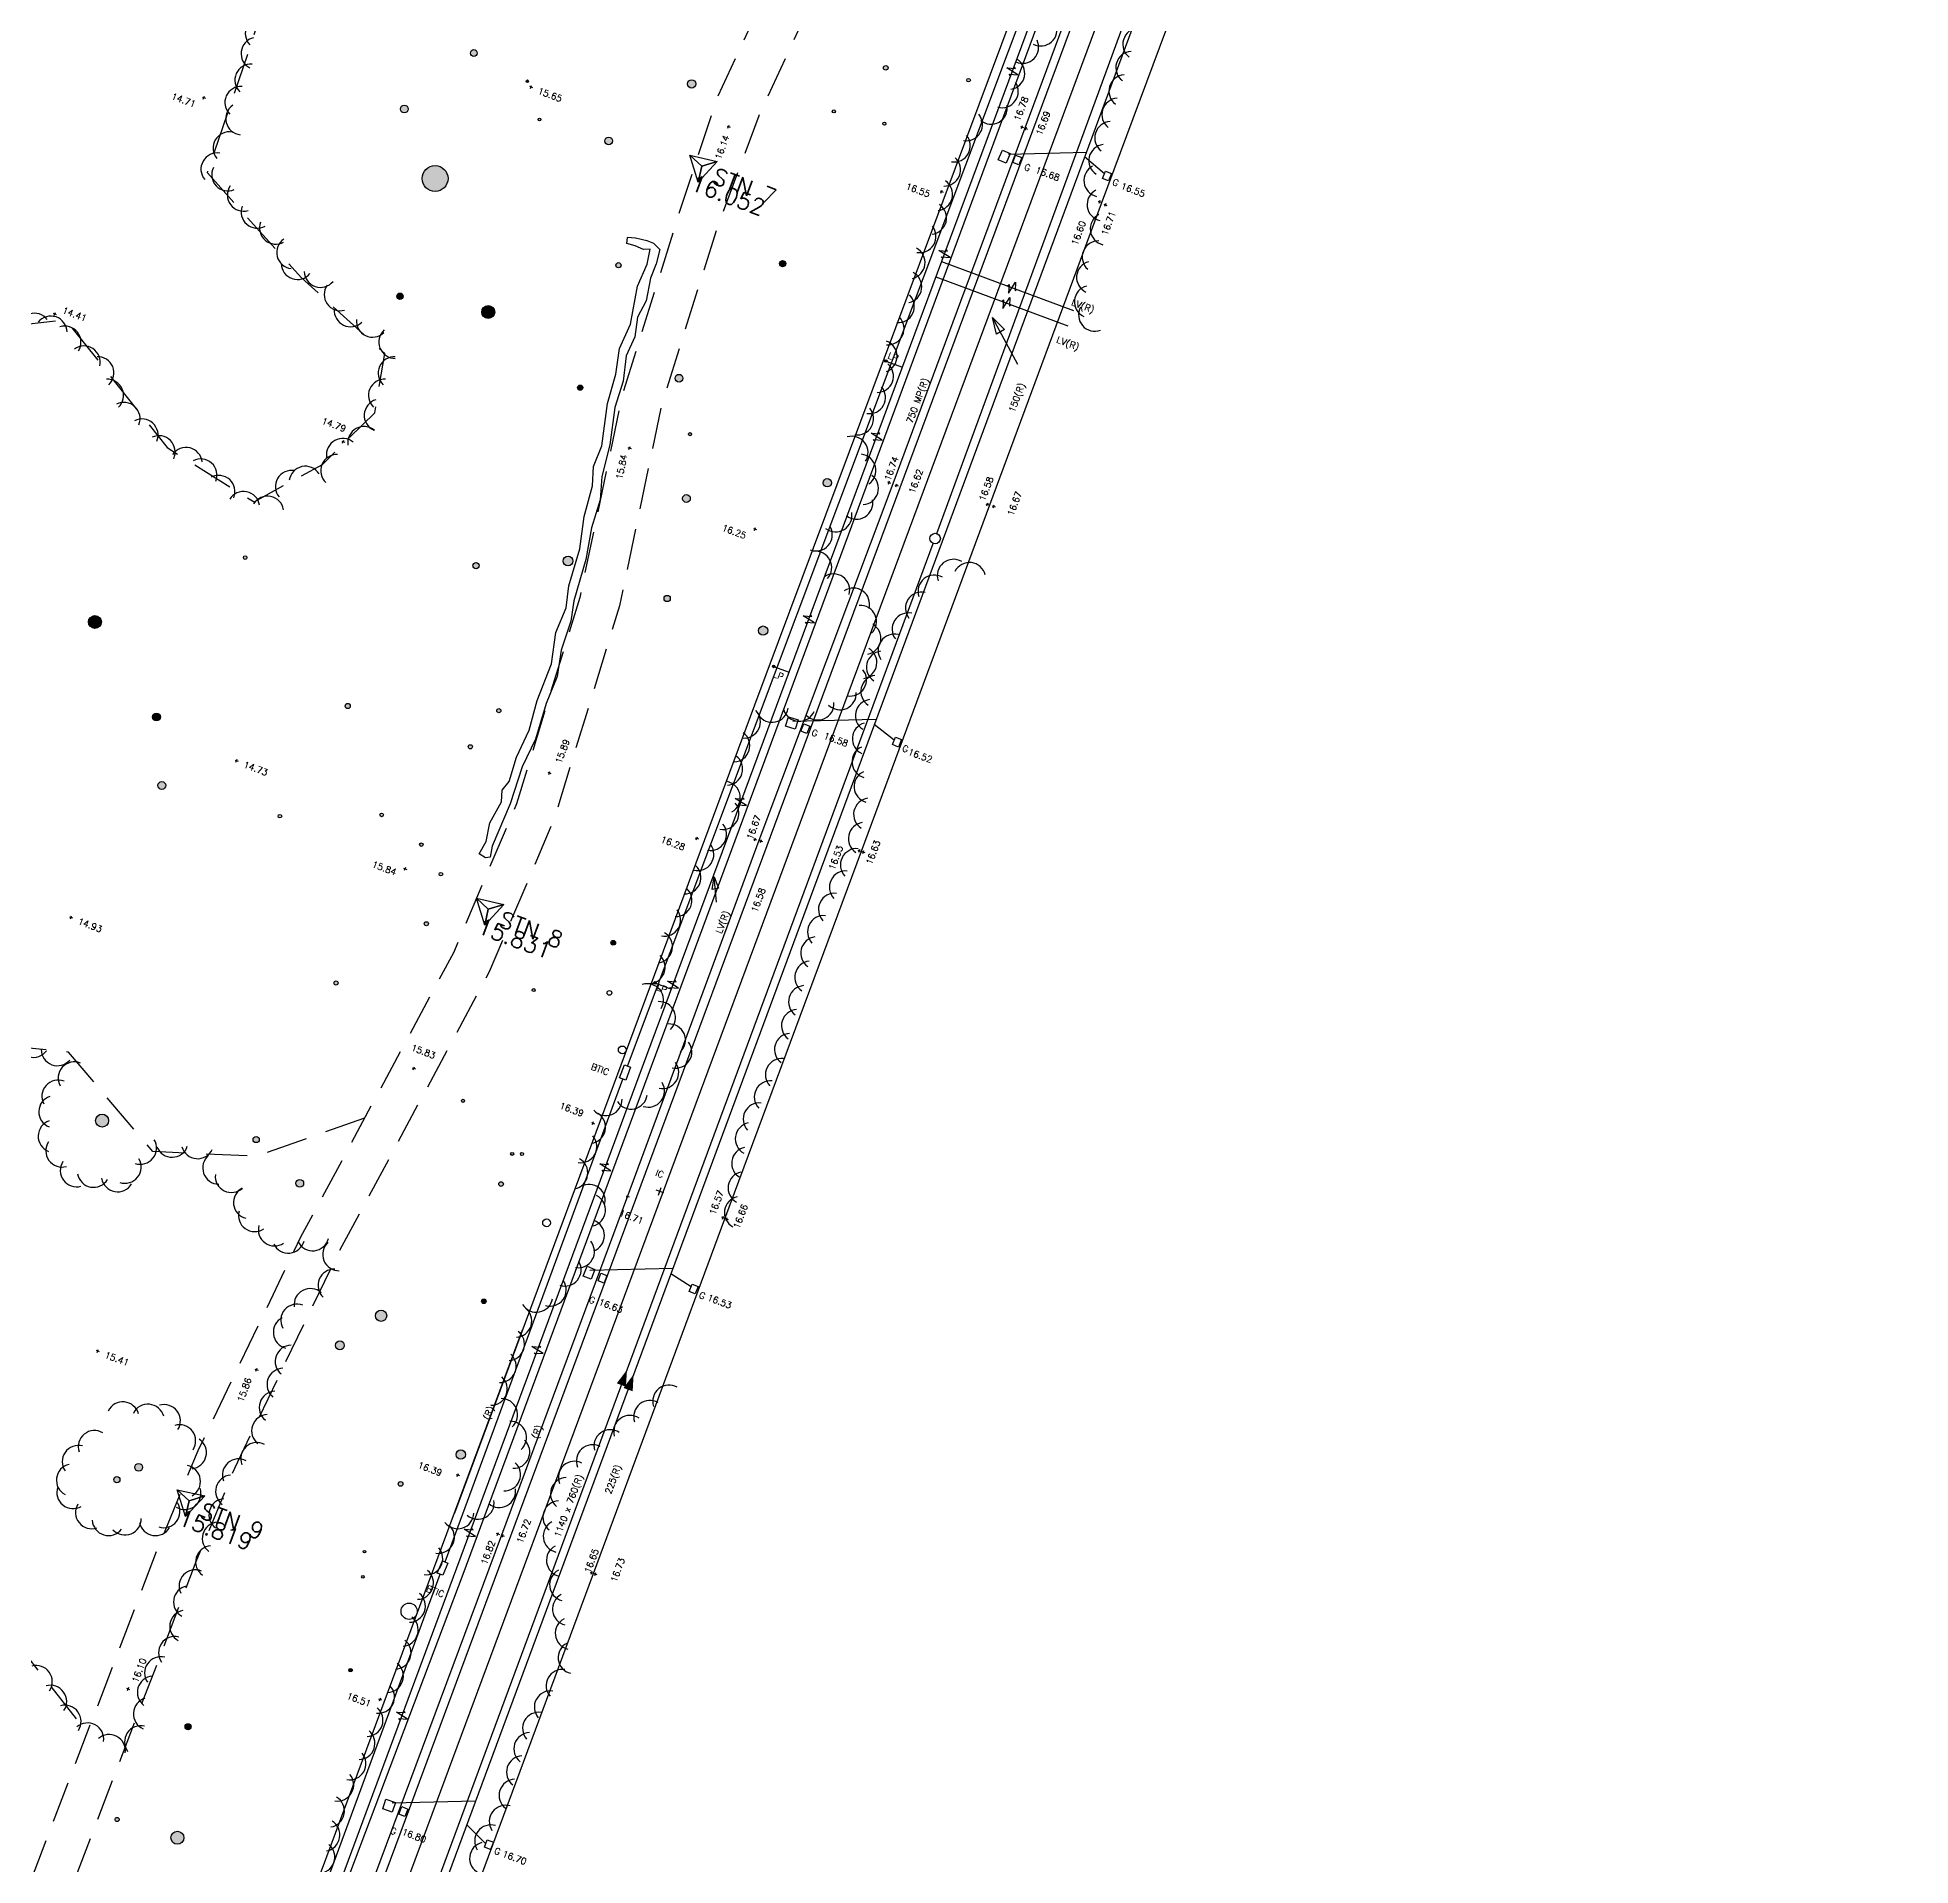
# Model space of a CAD drawing. Header units: millimetres. Extents: x 521005098 to 522149999836, y 174611071 to 175300000107.
# Drawn here: x 521492180 to 521607513, y 174782882 to 174895454 of the extents above; entities that cross this region are included whole.
import ezdxf

# ---------------------------------------------------------------- set-up
doc = ezdxf.new("R2010")
doc.units = ezdxf.units.MM
doc.header["$LTSCALE"] = 200
doc.linetypes.add('survey-A$0$DASHED', pattern=[19.05, 12.7, -6.35])
for name, color, linetype in [('0-35TEXT', 3, 'Continuous'), ('survey-A$0$BOUNDARY', 8, 'Continuous'), ('survey-A$0$BT', 8, 'Continuous'), ('survey-A$0$CATV', 8, 'Continuous'), ('survey-A$0$CONTROL', 8, 'Continuous'), ('survey-A$0$DETAIL', 8, 'Continuous'), ('survey-A$0$ELEC', 8, 'Continuous'), ('survey-A$0$FOUL', 8, 'Continuous'), ('survey-A$0$GAS', 8, 'Continuous'), ('survey-A$0$LEVEL', 8, 'Continuous'), ('survey-A$0$ROAD', 8, 'Continuous'), ('survey-A$0$SERVICE', 8, 'Continuous'), ('survey-A$0$STORM', 8, 'Continuous'), ('survey-A$0$TEXT_SERVICE', 8, 'Continuous'), ('survey-A$0$VEGETATION', 8, 'Continuous')]:
    doc.layers.add(name, color=color, linetype=linetype)
doc.styles.add('survey-A$0$ROMANS', font='Romans.shx')

# ---------------------------------------------------------------- blocks, each defined once
blk = doc.blocks.new('survey-A')
at = {"layer": 'survey-A$0$SERVICE', "linetype": 'Continuous'}
h = blk.add_hatch(color=256, dxfattribs=at)
edge = h.paths.add_edge_path()
edge.add_arc((521544419, 174875530), 80, -20.42304, 339.57696)
h = blk.add_hatch(color=256, dxfattribs=at)
edge = h.paths.add_edge_path()
edge.add_arc((521537510, 174856725), 80, -20.42304, 339.57696)
h = blk.add_hatch(color=256, dxfattribs=at)
edge = h.paths.add_edge_path()
edge.add_arc((521530202, 174837231), 80, -20.42304, 339.57696)
at = {"layer": 'survey-A$0$VEGETATION', "linetype": 'Continuous'}
h = blk.add_hatch(color=256, dxfattribs=at)
edge = h.paths.add_edge_path()
edge.add_arc((521554222, 174904336), 191, -20.42304, 339.57696)
edge = h.paths.add_edge_path()
edge.add_arc((521552309, 174898870), 191, -20.42304, 339.57696)
edge = h.paths.add_edge_path()
edge.add_arc((521549511, 174892822), 111, -20.42304, 339.57696)
edge = h.paths.add_edge_path()
edge.add_arc((521544411, 174893582), 143, -20.42304, 339.57696)
edge = h.paths.add_edge_path()
edge.add_arc((521544330, 174890143), 95.5, -20.42304, 339.57696)
edge = h.paths.add_edge_path()
edge.add_arc((521541216, 174890902), 95.5, -20.42304, 339.57696)
edge = h.paths.add_edge_path()
edge.add_arc((521543170, 174904628), 143, -20.42304, 339.57696)
h = blk.add_hatch(color=256, dxfattribs=at)
edge = h.paths.add_edge_path()
edge.add_arc((521514769, 174891048), 239, -20.42304, 339.57696)
edge = h.paths.add_edge_path()
edge.add_arc((521516663, 174886766), 796, -20.42304, 339.57696)
edge = h.paths.add_edge_path()
edge.add_arc((521519048, 174894495), 207, -20.42304, 339.57696)
edge = h.paths.add_edge_path()
edge.add_arc((521527352, 174889083), 239, -20.42304, 339.57696)
edge = h.paths.add_edge_path()
edge.add_arc((521523088, 174890405), 79.6, -20.42304, 339.57696)
edge = h.paths.add_edge_path()
edge.add_arc((521532462, 174892596), 255, -20.42304, 339.57696)
edge = h.paths.add_edge_path()
edge.add_arc((521527956, 174881429), 159, -20.42304, 339.57696)
h.paths.add_polyline_path([(521513620, 174889489), (521517993, 174887861), (521518691, 174889735), (521514318, 174891363)], flags=9)
h = blk.add_hatch(color=256, dxfattribs=at)
edge = h.paths.add_edge_path()
edge.add_arc((521522344, 174892755), 79.6, -20.42304, 339.57696)
h = blk.add_hatch(color=256, dxfattribs=at)
edge = h.paths.add_edge_path()
edge.add_arc((521538065, 174881528), 191, -20.42304, 339.57696)
h = blk.add_hatch(color=256, dxfattribs=at)
edge = h.paths.add_edge_path()
edge.add_arc((521514503, 174879516), 200, -20.42304, 339.57696)
h = blk.add_hatch(color=256, dxfattribs=at)
edge = h.paths.add_edge_path()
edge.add_arc((521519933, 174878547), 400, -20.42304, 339.57696)
h = blk.add_hatch(color=256, dxfattribs=at)
edge = h.paths.add_edge_path()
edge.add_arc((521532355, 174871027), 95.5, -20.42304, 339.57696)
edge = h.paths.add_edge_path()
edge.add_arc((521531687, 174874469), 239, -20.42304, 339.57696)
edge = h.paths.add_edge_path()
edge.add_arc((521540812, 174868031), 255, -20.42304, 339.57696)
edge = h.paths.add_edge_path()
edge.add_arc((521532140, 174867063), 239, -20.42304, 339.57696)
edge = h.paths.add_edge_path()
edge.add_arc((521536860, 174858927), 286, -20.42304, 339.57696)
edge = h.paths.add_edge_path()
edge.add_arc((521530954, 174860906), 191, -20.42304, 339.57696)
h = blk.add_hatch(color=256, dxfattribs=at)
edge = h.paths.add_edge_path()
edge.add_arc((521525599, 174873889), 159, -20.42304, 339.57696)
h = blk.add_hatch(color=256, dxfattribs=at)
edge = h.paths.add_edge_path()
edge.add_arc((521520587, 174854001), 127, -20.42304, 339.57696)
edge = h.paths.add_edge_path()
edge.add_arc((521518836, 174851774), 127, -20.42304, 339.57696)
edge = h.paths.add_edge_path()
edge.add_arc((521511284, 174854284), 159, -20.42304, 339.57696)
edge = h.paths.add_edge_path()
edge.add_arc((521504970, 174863428), 111, -20.42304, 339.57696)
h = blk.add_hatch(color=256, dxfattribs=at)
edge = h.paths.add_edge_path()
edge.add_arc((521524851, 174863212), 302, -20.42304, 339.57696)
edge = h.paths.add_edge_path()
edge.add_arc((521519189, 174862921), 191, -20.42304, 339.57696)
h = blk.add_hatch(color=256, dxfattribs=at)
edge = h.paths.add_edge_path()
edge.add_arc((521495722, 174859459), 400, -20.42304, 339.57696)
h = blk.add_hatch(color=256, dxfattribs=at)
edge = h.paths.add_edge_path()
edge.add_arc((521499508, 174853610), 239, -20.42304, 339.57696)
h = blk.add_hatch(color=256, dxfattribs=at)
edge = h.paths.add_edge_path()
edge.add_arc((521499838, 174849392), 239, -20.42304, 339.57696)
edge = h.paths.add_edge_path()
edge.add_arc((521510567, 174837232), 127, -20.42304, 339.57696)
edge = h.paths.add_edge_path()
edge.add_arc((521513373, 174847578), 111, -20.42304, 339.57696)
edge = h.paths.add_edge_path()
edge.add_arc((521507110, 174847503), 111, -20.42304, 339.57696)
h = blk.add_hatch(color=256, dxfattribs=at)
edge = h.paths.add_edge_path()
edge.add_arc((521515814, 174845750), 111, -20.42304, 339.57696)
edge = h.paths.add_edge_path()
edge.add_arc((521517024, 174843929), 111, -20.42304, 339.57696)
edge = h.paths.add_edge_path()
edge.add_arc((521516126, 174840878), 127, -20.42304, 339.57696)
h = blk.add_hatch(color=256, dxfattribs=at)
edge = h.paths.add_edge_path()
edge.add_arc((521527631, 174839706), 143, -20.42304, 339.57696)
h = blk.add_hatch(color=256, dxfattribs=at)
edge = h.paths.add_edge_path()
edge.add_arc((521522735, 174836790), 95.5, -20.42304, 339.57696)
edge = h.paths.add_edge_path()
edge.add_arc((521521408, 174826705), 95.5, -20.42304, 339.57696)
edge = h.paths.add_edge_path()
edge.add_arc((521520726, 174824850), 143, -20.42304, 339.57696)
edge = h.paths.add_edge_path()
edge.add_arc((521522013, 174826704), 95.5, -20.42304, 339.57696)
edge = h.paths.add_edge_path()
edge.add_arc((521518380, 174829971), 95.5, -20.42304, 339.57696)
h = blk.add_hatch(color=256, dxfattribs=at)
edge = h.paths.add_edge_path()
edge.add_arc((521470314, 174812833), 509, -20.42304, 339.57696)
edge = h.paths.add_edge_path()
edge.add_arc((521469167, 174830403), 525, -20.42304, 339.57696)
edge = h.paths.add_edge_path()
edge.add_arc((521488527, 174818175), 191, -20.42304, 339.57696)
edge = h.paths.add_edge_path()
edge.add_arc((521488809, 174824129), 95.5, -20.42304, 339.57696)
edge = h.paths.add_edge_path()
edge.add_arc((521496162, 174828755), 398, -20.42304, 339.57696)
edge = h.paths.add_edge_path()
edge.add_arc((521497069, 174806647), 191, -20.42304, 339.57696)
edge = h.paths.add_edge_path()
edge.add_arc((521498412, 174807406), 239, -20.42304, 339.57696)
h = blk.add_hatch(color=256, dxfattribs=at)
edge = h.paths.add_edge_path()
edge.add_arc((521508331, 174824896), 239, -20.42304, 339.57696)
edge = h.paths.add_edge_path()
edge.add_arc((521505646, 174827589), 191, -20.42304, 339.57696)
h = blk.add_hatch(color=256, dxfattribs=at)
edge = h.paths.add_edge_path()
edge.add_arc((521519664, 174817629), 143, -20.42304, 339.57696)
h = blk.add_hatch(color=256, dxfattribs=at)
edge = h.paths.add_edge_path()
edge.add_arc((521512220, 174800663), 79.6, -20.42304, 339.57696)
edge = h.paths.add_edge_path()
edge.add_arc((521512322, 174802209), 79.6, -20.42304, 339.57696)
edge = h.paths.add_edge_path()
edge.add_arc((521514536, 174806381), 143, -20.42304, 339.57696)
edge = h.paths.add_edge_path()
edge.add_arc((521518243, 174808191), 286, -20.42304, 339.57696)
edge = h.paths.add_edge_path()
edge.add_arc((521510802, 174814916), 271, -20.42304, 339.57696)
edge = h.paths.add_edge_path()
edge.add_arc((521513337, 174816737), 350, -20.42304, 339.57696)
h = blk.add_hatch(color=256, dxfattribs=at)
edge = h.paths.add_edge_path()
edge.add_arc((521511460, 174794912), 111, -20.42304, 339.57696)
h = blk.add_hatch(color=256, dxfattribs=at)
edge = h.paths.add_edge_path()
edge.add_arc((521501457, 174791427), 191, -20.42304, 339.57696)
h = blk.add_hatch(color=256, dxfattribs=at)
edge = h.paths.add_edge_path()
edge.add_arc((521497084, 174785717), 127, -20.42304, 339.57696)
edge = h.paths.add_edge_path()
edge.add_arc((521500796, 174784591), 398, -20.42304, 339.57696)
at = {"layer": 'survey-A$0$BOUNDARY', "linetype": 'Continuous'}
blk.add_line((521502524, 174763367), (521522050, 174815873), dxfattribs=at)
at = {"layer": 'survey-A$0$BOUNDARY', "linetype": 'Continuous', "flags": 128}
blk.add_lwpolyline([(521517877, 174804595), (521536349, 174854361), (521558849, 174914577), (521559431, 174917335)], dxfattribs=at)
at = {"layer": 'survey-A$0$BT', "linetype": 'Continuous', "flags": 128}
for points in [[(521528514, 174832111), (521557163, 174908467)], [(521517283, 174801581), (521528214, 174831316)], [(521504702, 174767504), (521516967, 174800825)]]:
    blk.add_lwpolyline(points, dxfattribs=at)
at = {"layer": 'survey-A$0$CATV', "linetype": 'Continuous', "flags": 128}
blk.add_lwpolyline([(521493147, 174734064), (521518385, 174800816), (521564900, 174926306), (521599833, 175020691)], dxfattribs=at)
at = {"layer": 'survey-A$0$CONTROL', "linetype": 'Continuous'}
for p, q in [((521532349, 174888208), (521533082, 174887528)), ((521532860, 174886553), (521532349, 174888208)), ((521532349, 174888208), (521534038, 174887823)), ((521533082, 174887528), (521532349, 174888208)), ((521534038, 174887823), (521532860, 174886553)), ((521533082, 174887528), (521532860, 174886553)), ((521532860, 174886553), (521533082, 174887528)), ((521534038, 174887823), (521533082, 174887528)), ((521533082, 174887528), (521534038, 174887823)), ((521519209, 174842446), (521519942, 174841766)), ((521519720, 174840791), (521519209, 174842446)), ((521519209, 174842446), (521520898, 174842062)), ((521519942, 174841766), (521519209, 174842446)), ((521520898, 174842062), (521519720, 174840791)), ((521520898, 174842062), (521519942, 174841766)), ((521519942, 174841766), (521520898, 174842062)), ((521519942, 174841766), (521519720, 174840791)), ((521519720, 174840791), (521519942, 174841766)), ((521500788, 174806027), (521501521, 174805347)), ((521501299, 174804372), (521500788, 174806027)), ((521500788, 174806027), (521502477, 174805643)), ((521501521, 174805347), (521500788, 174806027)), ((521502477, 174805643), (521501299, 174804372)), ((521501521, 174805347), (521501299, 174804372)), ((521501299, 174804372), (521501521, 174805347)), ((521502477, 174805643), (521501521, 174805347)), ((521501521, 174805347), (521502477, 174805643))]:
    blk.add_line(p, q, dxfattribs=at)
at = {"layer": 'survey-A$0$DETAIL', "linetype": 'survey-A$0$DASHED', "flags": 128}
for points in [[(521548310, 174929561), (521548093, 174924449), (521543653, 174912534), (521534048, 174891798), (521531638, 174884495), (521528218, 174873551), (521525568, 174860974), (521521672, 174848263), (521517799, 174839095), (521508384, 174821570), (521502054, 174808425), (521499602, 174802472), (521491490, 174781256), (521487079, 174774452), (521485541, 174773073), (521481786, 174770754), (521477816, 174769783), (521473658, 174771591), (521472071, 174774298), (521470015, 174781380), (521468804, 174793858), (521468169, 174803444), (521467858, 174805861), (521466484, 174814106), (521464464, 174819609), (521458998, 174827101), (521449949, 174833959), (521445941, 174843277), (521450372, 174860554)], [(521552441, 174929419), (521550688, 174924606), (521549776, 174920947), (521546277, 174911557), (521536589, 174890621), (521534024, 174883749), (521530604, 174872805), (521528014, 174860459), (521524063, 174847530), (521520001, 174837912), (521510586, 174820387), (521504307, 174807340), (521501937, 174801579), (521493825, 174780363), (521489177, 174773092), (521485076, 174769035), (521481074, 174762616)], [(521512320, 174828897), (521505623, 174826554), (521499292, 174826852), (521494098, 174832974), (521484980, 174833867), (521479428, 174833890), (521475737, 174835185), (521465992, 174831115), (521458898, 174833669), (521457048, 174833652), (521451529, 174838541), (521455659, 174843859), (521457971, 174842670), (521458116, 174844450), (521457607, 174849200), (521452446, 174849074), (521451814, 174852672), (521453128, 174856117), (521457763, 174861450), (521465705, 174867274), (521468552, 174868795), (521475694, 174870751), (521479947, 174875820), (521485500, 174877140), (521493906, 174878065), (521500167, 174870200), (521505515, 174866863), (521509722, 174869164), (521512948, 174872347), (521513566, 174875993), (521508440, 174880644), (521502645, 174887119), (521506528, 174898564), (521509117, 174899557), (521511873, 174899240), (521516402, 174900325), (521519190, 174903361), (521522920, 174910074), (521521474, 174918475)], [(521494582, 174791910), (521490946, 174796547), (521485497, 174800271), (521481299, 174804964), (521477061, 174806117), (521473859, 174804503), (521469422, 174797954), (521468683, 174795676)]]:
    blk.add_lwpolyline(points, dxfattribs=at)
at = {"layer": 'survey-A$0$DETAIL', "linetype": 'Continuous'}
blk.add_circle((521515066, 174798543), 500, dxfattribs=at)
at = {"layer": 'survey-A$0$ELEC'}
for p, q in [((521552548, 174893152), (521551860, 174893590)), ((521551860, 174893590), (521552402, 174893552)), ((521552005, 174893191), (521552548, 174893152)), ((521552096, 174893091), (521552005, 174893191)), ((521552402, 174893552), (521552312, 174893651)), ((521548371, 174881903), (521547682, 174882341)), ((521547682, 174882341), (521548225, 174882302)), ((521548225, 174882302), (521548135, 174882401)), ((521547828, 174881941), (521548371, 174881903)), ((521547918, 174881842), (521547828, 174881941)), ((521551913, 174880151), (521552012, 174880241)), ((521551973, 174879699), (521552412, 174880387)), ((521552012, 174880241), (521551973, 174879699)), ((521552412, 174880387), (521552373, 174879844)), ((521552373, 174879844), (521552472, 174879934)), ((521551563, 174879210), (521551662, 174879300)), ((521551624, 174878758), (521552062, 174879446)), ((521551662, 174879300), (521551624, 174878758)), ((521552062, 174879446), (521552023, 174878903)), ((521552023, 174878903), (521552122, 174878993)), ((521544193, 174870653), (521543505, 174871091)), ((521543505, 174871091), (521544047, 174871053)), ((521543650, 174870692), (521544193, 174870653)), ((521543741, 174870593), (521543650, 174870692)), ((521544047, 174871053), (521543957, 174871152)), ((521540016, 174859404), (521539327, 174859842)), ((521539327, 174859842), (521539870, 174859804)), ((521539473, 174859442), (521540016, 174859404)), ((521539563, 174859343), (521539473, 174859442)), ((521539870, 174859804), (521539780, 174859903)), ((521535838, 174848155), (521535150, 174848592)), ((521535150, 174848592), (521535692, 174848554)), ((521535295, 174848193), (521535838, 174848155)), ((521535386, 174848094), (521535295, 174848193)), ((521535692, 174848554), (521535602, 174848653)), ((521531660, 174836905), (521530972, 174837343)), ((521530972, 174837343), (521531515, 174837305)), ((521531515, 174837305), (521531424, 174837404)), ((521531118, 174836944), (521531660, 174836905)), ((521531208, 174836844), (521531118, 174836944)), ((521527487, 174825655), (521526798, 174826092)), ((521526798, 174826092), (521527341, 174826054)), ((521527341, 174826054), (521527251, 174826153)), ((521526944, 174825693), (521527487, 174825655)), ((521527035, 174825594), (521526944, 174825693)), ((521523316, 174814403), (521522628, 174814840)), ((521522628, 174814840), (521523170, 174814802)), ((521522774, 174814441), (521523316, 174814403)), ((521522864, 174814342), (521522774, 174814441)), ((521523170, 174814802), (521523080, 174814901)), ((521519146, 174803151), (521518457, 174803588)), ((521518457, 174803588), (521519000, 174803550)), ((521518603, 174803189), (521519146, 174803151)), ((521518693, 174803090), (521518603, 174803189)), ((521519000, 174803550), (521518910, 174803649)), ((521514975, 174791899), (521514287, 174792336)), ((521514287, 174792336), (521514829, 174792298)), ((521514829, 174792298), (521514739, 174792397)), ((521514433, 174791937), (521514975, 174791899)), ((521514523, 174791838), (521514433, 174791937))]:
    blk.add_line(p, q, dxfattribs=at)
at = {"layer": 'survey-A$0$ELEC', "linetype": 'Continuous', "flags": 128}
for points in [[(521453938, 174630117), (521462845, 174653514), (521472660, 174679604), (521492455, 174733024), (521508326, 174775119), (521529431, 174832060), (521564628, 174926839)], [(521547852, 174881663), (521555974, 174878639)], [(521547502, 174880722), (521555624, 174877698)], [(521544419, 174875530), (521545434, 174875153)], [(521537510, 174856725), (521538460, 174856372)], [(521533993, 174842210), (521533853, 174843761), (521534120, 174843075), (521533730, 174842992), (521533853, 174843761)], [(521530202, 174837231), (521531212, 174836856)]]:
    blk.add_lwpolyline(points, dxfattribs=at)
at = {"layer": 'survey-A$0$FOUL', "linetype": 'Continuous', "flags": 128}
for points in [[(521547564, 174864903), (521604277, 175019560)], [(521456001, 174619261), (521503177, 174745085), (521547339, 174864293)]]:
    blk.add_lwpolyline(points, dxfattribs=at)
at = {"layer": 'survey-A$0$FOUL', "flags": 128}
blk.add_lwpolyline([(521528482, 174813408, 0, 600, 0), (521528131, 174812472, 600, 600, 0)], format="xyseb", dxfattribs=at)
at = {"layer": 'survey-A$0$GAS', "linetype": 'Continuous', "flags": 128}
for points in [[(521452776, 174620443), (521465925, 174655615), (521487845, 174713206), (521515171, 174786610), (521539921, 174853279), (521583152, 174969608), (521602539, 175021131)], [(521454085, 174619874), (521467234, 174655046), (521489153, 174712637), (521516479, 174786041), (521541230, 174852709), (521584460, 174969039), (521603847, 175020561)], [(521552538, 174875323), (521550983, 174878201), (521551715, 174877477), (521551225, 174877179), (521550983, 174878201)]]:
    blk.add_lwpolyline(points, dxfattribs=at)
at = {"layer": 'survey-A$0$LEVEL', "flags": 128}
for points in [[(521502333, 174891781), (521502521, 174891711)], [(521502392, 174891652), (521502462, 174891840)], [(521522470, 174892446), (521522657, 174892376)], [(521522529, 174892317), (521522598, 174892505)], [(521534640, 174890000), (521534827, 174889930)], [(521534699, 174889871), (521534769, 174890059)], [(521552712, 174889971), (521552900, 174889901)], [(521552771, 174889842), (521552841, 174890030)], [(521552946, 174889884), (521553134, 174889814)], [(521553005, 174889755), (521553075, 174889942)], [(521547754, 174885999), (521547941, 174885930)], [(521547812, 174885871), (521547882, 174886058)], [(521557491, 174885373), (521557679, 174885303)], [(521557550, 174885244), (521557620, 174885431)], [(521557848, 174885186), (521558035, 174885116)], [(521557906, 174885058), (521557976, 174885245)], [(521493153, 174878466), (521493340, 174878396)], [(521493212, 174878337), (521493281, 174878525)], [(521510912, 174870595), (521511099, 174870525)], [(521510971, 174870466), (521511040, 174870654)], [(521528541, 174870203), (521528728, 174870133)], [(521528600, 174870074), (521528670, 174870262)], [(521544514, 174868085), (521544701, 174868015)], [(521544573, 174867956), (521544642, 174868144)], [(521544982, 174867911), (521545170, 174867841)], [(521545041, 174867782), (521545111, 174867969)], [(521550583, 174866736), (521550771, 174866667)], [(521550642, 174866608), (521550712, 174866795)], [(521550968, 174866613), (521551155, 174866544)], [(521551027, 174866485), (521551096, 174866672)], [(521536263, 174865226), (521536451, 174865156)], [(521536322, 174865097), (521536392, 174865285)], [(521504344, 174850956), (521504531, 174850886)], [(521504402, 174850828), (521504472, 174851015)], [(521523607, 174850204), (521523794, 174850134)], [(521523665, 174850075), (521523735, 174850262)], [(521532688, 174846173), (521532875, 174846103)], [(521532746, 174846045), (521532816, 174846232)], [(521536265, 174846112), (521536452, 174846043)], [(521536324, 174845984), (521536393, 174846171)], [(521536633, 174846004), (521536820, 174845934)], [(521536691, 174845876), (521536761, 174846063)], [(521542696, 174845408), (521542884, 174845338)], [(521542755, 174845279), (521542825, 174845466)], [(521542934, 174845330), (521543122, 174845260)], [(521542993, 174845201), (521543063, 174845389)], [(521514727, 174844295), (521514914, 174844226)], [(521514786, 174844167), (521514855, 174844354)], [(521494147, 174841311), (521494335, 174841241)], [(521494206, 174841183), (521494276, 174841370)], [(521515262, 174832010), (521515449, 174831940)], [(521515321, 174831882), (521515390, 174832069)], [(521526296, 174828635), (521526483, 174828565)], [(521526355, 174828506), (521526425, 174828694)], [(521528420, 174824131), (521528608, 174824061)], [(521528479, 174824002), (521528549, 174824190)], [(521534296, 174822819), (521534483, 174822749)], [(521534354, 174822691), (521534424, 174822878)], [(521534530, 174822732), (521534717, 174822662)], [(521534589, 174822603), (521534658, 174822791)], [(521495798, 174814609), (521495986, 174814539)], [(521495857, 174814481), (521495927, 174814668)], [(521505574, 174813457), (521505762, 174813387)], [(521505633, 174813329), (521505703, 174813516)], [(521517970, 174806966), (521518157, 174806897)], [(521518029, 174806838), (521518098, 174807025)], [(521520432, 174803340), (521520620, 174803271)], [(521520491, 174803212), (521520561, 174803399)], [(521520732, 174803230), (521520919, 174803160)], [(521520791, 174803102), (521520860, 174803289)], [(521526208, 174800958), (521526395, 174800888)], [(521526267, 174800829), (521526337, 174801017)], [(521526442, 174800871), (521526630, 174800801)], [(521526501, 174800742), (521526571, 174800930)], [(521497670, 174793798), (521497857, 174793728)], [(521497729, 174793669), (521497799, 174793856)], [(521513187, 174793149), (521513374, 174793080)], [(521513246, 174793021), (521513315, 174793208)]]:
    blk.add_lwpolyline(points, dxfattribs=at)
at = {"layer": 'survey-A$0$ROAD', "linetype": 'Continuous', "flags": 128}
for points in [[(521458998, 174620502), (521464340, 174634734), (521471544, 174653904), (521479106, 174674151), (521487335, 174696089), (521494653, 174715604), (521501833, 174734832), (521509255, 174754796), (521518545, 174779629), (521526408, 174800872), (521534508, 174822705), (521542914, 174845337), (521550827, 174866666), (521557707, 174885238), (521566401, 174908601), (521582455, 174951875), (521598951, 174996298), (521607513, 175019357)], [(521566461, 174926237), (521560979, 174911451), (521552982, 174889868), (521544842, 174867963), (521536598, 174846003), (521528514, 174824096), (521520760, 174803218), (521512866, 174782062), (521505004, 174760889), (521497285, 174740198), (521494041, 174731578)]]:
    blk.add_lwpolyline(points, dxfattribs=at)
at = {"layer": 'survey-A$0$SERVICE'}
for p, q in [((521530412, 174824172), (521530587, 174824641)), ((521530265, 174824494), (521530734, 174824319))]:
    blk.add_line(p, q, dxfattribs=at)
at = {"layer": 'survey-A$0$SERVICE', "linetype": 'Continuous', "flags": 128}
for points in [[(521551345, 174887911), (521551601, 174888509), (521552079, 174888305), (521551823, 174887707)], [(521552603, 174887603), (521552231, 174887750), (521552410, 174888206), (521552783, 174888059)], [(521558138, 174886620), (521557766, 174886767), (521557946, 174887223), (521558318, 174887076)], [(521538430, 174853624), (521539021, 174853438), (521538839, 174852856), (521538247, 174853042)], [(521539557, 174852595), (521539185, 174852741), (521539364, 174853197), (521539736, 174853051)], [(521545195, 174851759), (521544823, 174851905), (521545003, 174852361), (521545375, 174852215)], [(521528401, 174831245), (521528027, 174831387), (521528327, 174832182), (521528701, 174832041)], [(521525782, 174819174), (521526025, 174819788), (521526508, 174819596), (521526265, 174818983)], [(521527070, 174818751), (521526697, 174818898), (521526877, 174819354), (521527249, 174819207)], [(521532686, 174818085), (521532314, 174818232), (521532493, 174818688), (521532866, 174818541)], [(521516796, 174800896), (521517112, 174801653), (521517454, 174801510), (521517138, 174800753)], [(521513641, 174786960), (521514227, 174786759), (521514026, 174786172), (521513440, 174786373)], [(521514799, 174785907), (521514427, 174786053), (521514607, 174786509), (521514979, 174786363)], [(521520073, 174783865), (521519701, 174784012), (521519880, 174784468), (521520252, 174784321)]]:
    blk.add_lwpolyline(points, close=True, dxfattribs=at)
at = {"layer": 'survey-A$0$SERVICE', "linetype": 'Continuous'}
for centre, radius in [((521544419, 174875530), 80), ((521547452, 174864598), 325), ((521537510, 174856725), 80), ((521530202, 174837231), 80)]:
    blk.add_circle(centre, radius, dxfattribs=at)
at = {"layer": 'survey-A$0$STORM', "linetype": 'Continuous', "flags": 128}
for points in [[(521574185, 174935422), (521509973, 174762067)], [(521551974, 174888274), (521556763, 174888388)], [(521557878, 174887051), (521556654, 174888094)], [(521538700, 174853344), (521543828, 174853467)], [(521544929, 174852174), (521543708, 174853141)], [(521526182, 174819550), (521531311, 174819673)], [(521532429, 174818524), (521531180, 174819320)], [(521514030, 174786742), (521519158, 174786865)], [(521519784, 174784224), (521518614, 174785395)]]:
    blk.add_lwpolyline(points, dxfattribs=at)
at = {"layer": 'survey-A$0$STORM', "flags": 128}
blk.add_lwpolyline([(521528887, 174813129, 0, 600, 0), (521528547, 174812189, 600, 600, 0)], format="xyseb", dxfattribs=at)
at = {"layer": 'survey-A$0$VEGETATION', "linetype": 'Continuous', "flags": 128}
blk.add_lwpolyline([(521528511, 174883163), (521529003, 174883120), (521529693, 174882951), (521530108, 174882796), (521530497, 174882402), (521530282, 174881524), (521529935, 174880638), (521529658, 174879237), (521529125, 174878228), (521528953, 174877014), (521528434, 174875847), (521528240, 174874292), (521527722, 174872665), (521527425, 174870361), (521526926, 174868412), (521526833, 174866977), (521526296, 174865253), (521525953, 174863298), (521525201, 174860761), (521525018, 174859516), (521524423, 174857727), (521524186, 174856101), (521523500, 174854449), (521522838, 174852246), (521522027, 174850539), (521521284, 174848261), (521520171, 174845648), (521520047, 174844986), (521519765, 174844934), (521519369, 174845186), (521519805, 174845934), (521520042, 174847088), (521520751, 174848381), (521520791, 174849101), (521521233, 174849628), (521521669, 174851128), (521522463, 174852792), (521522956, 174854634), (521523828, 174856881), (521524108, 174858807), (521524741, 174860321), (521524895, 174861679), (521525571, 174863965), (521525843, 174865964), (521526364, 174867834), (521526424, 174869036), (521526935, 174870316), (521527274, 174872919), (521527788, 174874723), (521528009, 174876303), (521528689, 174877800), (521529118, 174880138), (521529725, 174881486), (521529898, 174882420), (521529502, 174882392), (521528975, 174882623), (521528466, 174882760), (521528515, 174883127)], dxfattribs=at)
at = {"layer": 'survey-A$0$VEGETATION', "linetype": 'Continuous'}
for centre, radius in [((521519048, 174894495), 207), ((521522344, 174892755), 79.6), ((521532462, 174892596), 255), ((521544411, 174893582), 143), ((521549511, 174892822), 111), ((521514769, 174891048), 239), ((521523088, 174890405), 79.6), ((521541216, 174890902), 95.5), ((521527352, 174889083), 239), ((521544330, 174890143), 95.5), ((521516663, 174886766), 796), ((521527956, 174881429), 159), ((521538065, 174881528), 191), ((521514503, 174879516), 200), ((521519933, 174878547), 400), ((521531687, 174874469), 239), ((521525599, 174873889), 159), ((521532355, 174871027), 95.5), ((521532140, 174867063), 239), ((521540812, 174868031), 255), ((521504970, 174863428), 111), ((521519189, 174862921), 191), ((521524851, 174863212), 302), ((521530954, 174860906), 191), ((521495722, 174859459), 400), ((521536860, 174858927), 286), ((521499508, 174853610), 239), ((521511284, 174854284), 159), ((521520587, 174854001), 127), ((521518836, 174851774), 127), ((521499838, 174849392), 239), ((521513373, 174847578), 111), ((521507110, 174847503), 111), ((521515814, 174845750), 111), ((521517024, 174843929), 111), ((521516126, 174840878), 127), ((521527631, 174839706), 143), ((521510567, 174837232), 127), ((521522735, 174836790), 95.5), ((521527396, 174836619), 143), ((521528186, 174833108), 239), ((521518380, 174829971), 95.5), ((521496162, 174828755), 398), ((521505646, 174827589), 191), ((521521408, 174826705), 95.5), ((521522013, 174826704), 95.5), ((521508331, 174824896), 239), ((521520726, 174824850), 143), ((521523528, 174822458), 239), ((521519664, 174817629), 143), ((521513337, 174816737), 350), ((521510802, 174814916), 271), ((521518243, 174808191), 286), ((521498412, 174807406), 239), ((521497069, 174806647), 191), ((521514536, 174806381), 143), ((521512322, 174802209), 79.6), ((521512220, 174800663), 79.6), ((521511460, 174794912), 111), ((521501457, 174791427), 191), ((521497084, 174785717), 127), ((521500796, 174784591), 398)]:
    blk.add_circle(centre, radius, dxfattribs=at)
for centre, start, end in [((521505978, 174895693), 83.86498, 223.13671), ((521553958, 174895929), 241.74806, 21.01979), ((521505718, 174894461), 103.27344, 242.54517), ((521552828, 174894862), 246.17883, 25.45056), ((521560008, 174895032), 93.83135, 233.10308), ((521505331, 174892819), 86.43544, 225.70717), ((521551970, 174893254), 278.82707, 58.0988), ((521559581, 174893593), 93.83135, 233.10308), ((521551572, 174892128), 254.80831, 34.08005), ((521559153, 174892154), 93.83135, 233.10308), ((521504721, 174891445), 86.43544, 225.70717), ((521558720, 174890711), 93.41145, 232.68318), ((521504774, 174890455), 124.46579, 263.73752), ((521549369, 174890091), 260.47319, 39.74492), ((521550899, 174891112), 230.07356, 9.34529), ((521503995, 174888645), 80.47315, 219.74489), ((521548620, 174888787), 260.47319, 39.74492), ((521558282, 174889275), 93.41145, 232.68318), ((521503246, 174887342), 80.47315, 219.74489), ((521548018, 174887306), 268.57634, 47.84807), ((521557914, 174887865), 97.07037, 236.3421), ((521503907, 174887007), 153.38994, 292.66168), ((521557618, 174886644), 117.81511, 257.08684), ((521504877, 174885753), 146.26704, 285.53877), ((521547530, 174885794), 276.01718, 55.28891), ((521557813, 174885156), 117.81511, 257.08684), ((521505717, 174884710), 159.63363, 298.90536), ((521547157, 174884337), 276.01718, 55.28891), ((521558007, 174883667), 117.81511, 257.08684), ((521506856, 174883728), 159.63363, 298.90536), ((521546509, 174883202), 259.63016, 38.90189), ((521507910, 174882213), 124.17294, 263.44467), ((521545835, 174881593), 282.47725, 61.74898), ((521557513, 174881924), 88.87951, 228.15125), ((521508187, 174881551), 181.37234, 320.64407), ((521557163, 174880679), 105.37937, 244.6511), ((521509608, 174881062), 181.37234, 320.64407), ((521510839, 174879627), 145.39478, 284.66651), ((521545628, 174880104), 282.47725, 61.74898), ((521557033, 174879183), 105.37937, 244.6511), ((521545173, 174878893), 265.60619, 44.87792), ((521557287, 174878360), 151.00481, 290.27654), ((521491995, 174877476), 37.79927, 177.071), ((521493004, 174877293), 1.62475, 140.89648), ((521493861, 174876684), 328.12921, 107.40094), ((521511455, 174878638), 175.07951, 314.35125), ((521512814, 174877996), 175.07951, 314.35125), ((521544543, 174877527), 265.60619, 44.87792), ((521495045, 174875457), 346.81473, 126.08646), ((521514197, 174876694), 131.77852, 271.05025), ((521544111, 174875824), 290.18896, 69.46069), ((521495893, 174874794), 313.32187, 92.5936), ((521514159, 174874790), 86.81707, 226.0888), ((521543887, 174874600), 269.9411, 49.21283), ((521496479, 174873410), 313.32187, 92.5936), ((521513558, 174873412), 86.81707, 226.0888), ((521513298, 174872182), 106.13958, 245.4113), ((521543396, 174873288), 261.18975, 40.46148), ((521497499, 174871980), 337.91694, 117.18867), ((521498608, 174870965), 337.91694, 117.18867), ((521542663, 174871975), 261.18975, 40.46148), ((521499660, 174869928), 335.64956, 114.92129), ((521510975, 174869766), 49.46173, 188.73347), ((521512289, 174870497), 49.46173, 188.73347), ((521542326, 174869895), 327.22167, 106.4934), ((521501327, 174869209), 6.05291, 145.32464), ((521510620, 174868770), 87.73716, 227.00889), ((521542804, 174868790), 304.07166, 83.34339), ((521502231, 174868501), 338.00444, 117.27618), ((521503342, 174867488), 338.00444, 117.27618), ((521507829, 174867795), 80.20772, 219.47945), ((521508674, 174868049), 32.66055, 171.93228), ((521542963, 174867685), 273.88868, 53.16041), ((521504870, 174866493), 9.39777, 148.6695), ((521506347, 174866207), 9.39777, 148.6695), ((521541333, 174866010), 231.69042, 10.96215), ((521542618, 174866792), 231.69042, 10.96215), ((521540120, 174864830), 248.76817, 28.0399), ((521540087, 174862816), 317.48268, 96.75441), ((521548587, 174862320), 59.54684, 198.81857), ((521549567, 174862120), 13.66936, 152.94109), ((521541195, 174861420), 344.85825, 124.12998), ((521542419, 174860547), 344.85825, 124.12998), ((521547400, 174861353), 59.54684, 198.81857), ((521542843, 174859482), 314.15153, 93.42326), ((521546624, 174860306), 77.83921, 217.11094), ((521543115, 174858453), 280.88137, 60.1531), ((521545801, 174859015), 77.83921, 217.11094), ((521544941, 174857715), 75.46241, 214.73414), ((521542867, 174856969), 280.88137, 60.1531), ((521544222, 174856672), 97.54029, 236.81202), ((521542226, 174855898), 259.38303, 38.65477), ((521543882, 174855179), 97.54029, 236.81202), ((521541593, 174855050), 224.92374, 4.19547), ((521543542, 174853686), 97.54029, 236.81202), ((521535698, 174853311), 264.58204, 43.85377), ((521537407, 174854279), 213.04329, 352.31502), ((521539084, 174854350), 197.08375, 336.35548), ((521540225, 174854425), 224.92374, 4.19547), ((521535038, 174851846), 273.5196, 52.79133), ((521543353, 174852268), 105.73193, 245.00365), ((521534602, 174850407), 273.5196, 52.79133), ((521543335, 174850851), 115.03802, 254.30975), ((521543460, 174849325), 115.03802, 254.30975), ((521534458, 174848648), 299.01044, 78.28217), ((521534376, 174847680), 259.92716, 39.19889), ((521543434, 174847611), 98.2432, 237.51493), ((521533615, 174846383), 259.92716, 39.19889), ((521543112, 174846114), 98.2432, 237.51493), ((521532828, 174845152), 256.30618, 35.57791), ((521542620, 174844502), 84.22707, 223.4988), ((521532035, 174843716), 268.63836, 47.91008), ((521531479, 174842319), 268.63836, 47.91008), ((521541946, 174843128), 84.22707, 223.4988), ((521541271, 174841753), 84.22707, 223.4988), ((521530782, 174841109), 259.63013, 38.90186), ((521540597, 174840379), 84.22707, 223.4988), ((521530281, 174839464), 279.72934, 59.00108), ((521540173, 174839069), 96.71133, 235.98306), ((521529829, 174838193), 267.14309, 46.41482), ((521539812, 174837581), 96.71133, 235.98306), ((521529729, 174836181), 328.62782, 107.89955), ((521539427, 174836067), 94.00444, 233.27617), ((521530469, 174835081), 314.2999, 93.57163), ((521538995, 174834597), 94.00444, 233.27617), ((521531079, 174833706), 314.2999, 93.57163), ((521538564, 174833128), 94.00444, 233.27617), ((521491929, 174833644), 184.7686, 324.04033), ((521493408, 174833135), 179.9411, 319.21283), ((521531476, 174832988), 257.73343, 37.00516), ((521494457, 174831371), 68.55867, 207.8304), ((521530665, 174831721), 257.73343, 37.00516), ((521538005, 174831580), 83.76722, 223.03894), ((521493452, 174830247), 68.55867, 207.8304), ((521528731, 174830462), 212.66055, 351.93228), ((521529789, 174830581), 252.18638, 31.45811), ((521537319, 174830211), 83.76722, 223.03894), ((521493262, 174829300), 108.97742, 248.24915), ((521526158, 174828349), 277.54031, 56.81204), ((521527173, 174830060), 221.91098, 1.18271), ((521536634, 174828842), 83.76722, 223.03894), ((521493225, 174827791), 108.97742, 248.24915), ((521536149, 174827634), 102.00497, 241.2767), ((521493693, 174826896), 146.56855, 285.84028), ((521498515, 174827068), 251.49572, 30.76745), ((521500462, 174827498), 201.84337, 341.11511), ((521502042, 174827408), 195.35435, 334.62608), ((521525620, 174827161), 261.5702, 40.84193), ((521535926, 174826119), 102.00497, 241.2767), ((521494584, 174825679), 146.56855, 285.84028), ((521497569, 174825894), 251.49572, 30.76745), ((521503356, 174825841), 129.98847, 269.26019), ((521525067, 174825536), 281.71635, 60.98808), ((521495635, 174825648), 189.80105, 329.07278), ((521497118, 174825371), 189.80105, 329.07278), ((521504130, 174825328), 173.77464, 313.04637), ((521505251, 174823711), 117.25478, 256.52652), ((521526141, 174823831), 349.8224, 129.09413), ((521535704, 174824604), 102.00497, 241.2767), ((521526157, 174823246), 283.98554, 63.25727), ((521535481, 174823089), 102.00497, 241.2767), ((521505556, 174822916), 164.61666, 303.88839), ((521506781, 174822034), 164.61666, 303.88839), ((521526091, 174821673), 290.17717, 69.4489), ((521507629, 174821591), 206.00275, 345.27448), ((521509131, 174821739), 206.00275, 345.27448), ((521510744, 174820512), 131.94556, 271.21729), ((521525475, 174820691), 260.47318, 39.74491), ((521524654, 174819563), 251.4957, 30.76743), ((521510456, 174818611), 88.03082, 227.30255), ((521523738, 174818327), 254.44065, 33.71238), ((521508983, 174817412), 48.10369, 187.37542), ((521522907, 174817953), 211.25441, 350.52614), ((521507704, 174815718), 116.52005, 255.79178), ((521508161, 174816452), 68.97371, 208.24544), ((521521615, 174816422), 273.18277, 52.45449), ((521521171, 174814985), 273.18277, 52.45449), ((521507816, 174813925), 91.06506, 230.33679), ((521520657, 174813625), 269.00134, 48.27307), ((521507317, 174812501), 91.06506, 230.33679), ((521506835, 174811087), 92.29584, 231.56757), ((521520109, 174812224), 269.00134, 48.27307), ((521531063, 174811472), 59.30728, 198.57902), ((521497438, 174810436), 15.05637, 154.3281), ((521498985, 174810292), 14.92749, 154.19922), ((521499981, 174810265), 327.5445, 106.81623), ((521520742, 174810640), 311.77852, 91.05025), ((521529894, 174810526), 59.30728, 198.57902), ((521495689, 174808670), 59.14172, 198.41345), ((521500921, 174809026), 327.5445, 106.81623), ((521506367, 174809653), 92.29584, 231.56757), ((521521291, 174809240), 311.77852, 91.05025), ((521527446, 174808719), 56.23502, 195.50675), ((521528664, 174809600), 56.23502, 195.50675), ((521494701, 174807751), 75.58344, 214.85517), ((521501584, 174808307), 276.46482, 55.73655), ((521505696, 174807931), 62.10268, 201.37441), ((521521492, 174808343), 268.17764, 47.44937), ((521526362, 174807794), 62.83148, 202.10321), ((521494349, 174806609), 102.99437, 242.2661), ((521501216, 174806530), 299.24731, 78.51904), ((521504571, 174806927), 62.10268, 201.37441), ((521520924, 174806950), 268.17764, 47.44937), ((521525253, 174806779), 62.83148, 202.10321), ((521494374, 174805860), 161.09853, 300.37026), ((521501248, 174805807), 238.56856, 17.84029), ((521504147, 174805929), 94.64352, 233.91525), ((521524769, 174805768), 92.32849, 231.60022), ((521495522, 174804623), 149.15494, 288.42667), ((521499958, 174804687), 252.14714, 31.41887), ((521503738, 174804477), 94.64352, 233.91525), ((521519299, 174805206), 229.06856, 8.34029), ((521520618, 174805928), 229.06856, 8.34029), ((521524304, 174804338), 92.32849, 231.60022), ((521496554, 174804203), 183.38639, 322.65812), ((521497571, 174804235), 222.28125, 1.55298), ((521499448, 174804196), 190.93814, 330.20987), ((521503330, 174803025), 94.64352, 233.91525), ((521518058, 174804626), 218.14256, 357.41429), ((521524323, 174803164), 117.96467, 257.23639), ((521516853, 174803107), 261.80615, 41.07788), ((521502921, 174801572), 94.64352, 233.91525), ((521516134, 174801786), 261.80615, 41.07788), ((521524522, 174801674), 117.96467, 257.23639), ((521501903, 174800096), 67.17775, 206.44949), ((521515566, 174800279), 270.96475, 50.23648), ((521524712, 174800172), 117.12018, 256.3919), ((521501557, 174799106), 101.60726, 240.87899), ((521515067, 174798861), 270.96475, 50.23648), ((521524889, 174798678), 117.12018, 256.3919), ((521501328, 174797615), 101.60726, 240.87899), ((521514624, 174797388), 273.84392, 53.11565), ((521525065, 174797185), 117.12018, 256.3919), ((521500634, 174795983), 75.65169, 214.92342), ((521499775, 174794742), 75.65169, 214.92342), ((521514185, 174795972), 272.06348, 51.33521), ((521525242, 174795692), 117.12018, 256.3919), ((521492096, 174794202), 326.26703, 105.53876), ((521513713, 174794544), 272.06348, 51.33521), ((521524501, 174793958), 81.55622, 220.82795), ((521492981, 174792980), 326.26703, 105.53876), ((521499330, 174793547), 94.30724, 233.57897), ((521513168, 174793260), 263.14808, 42.41981), ((521523776, 174792640), 81.55622, 220.82795), ((521493866, 174791758), 326.26703, 105.53876), ((521499088, 174792221), 107.19236, 246.4641), ((521512453, 174791831), 271.18722, 50.45895), ((521523052, 174791322), 81.55622, 220.82795), ((521495264, 174790666), 352.06268, 131.33441), ((521498542, 174790496), 76.79941, 216.07114), ((521511959, 174790411), 271.18722, 50.45895), ((521496593, 174789951), 352.06268, 131.33441), ((521522516, 174790066), 92.73549, 232.00722), ((521511402, 174789157), 260.47313, 39.74486), ((521522060, 174788633), 92.73549, 232.00722), ((521510653, 174787853), 260.47313, 39.74486), ((521521605, 174787200), 92.73549, 232.00722), ((521510081, 174786243), 279.69931, 58.97104), ((521521002, 174785590), 73.54216, 212.81389), ((521509803, 174784765), 279.69931, 58.97104), ((521520101, 174784386), 73.54216, 212.81389), ((521519791, 174783328), 103.98551, 243.25724), ((521509488, 174783404), 270.91652, 50.18825)]:
    blk.add_arc(centre, 1000, start, end, dxfattribs=at)
at = {"layer": 'survey-A$0$BT', "linetype": 'Continuous', "style": 'survey-A$0$ROMANS'}
for s, rotation, p in [('BTIC', 339.57696, (521526224, 174831917)), ('(R)', 69.57697, (521519997, 174810289))]:
    blk.add_text(s, height=400, rotation=rotation, dxfattribs=at).set_placement(p)
at = {"layer": 'survey-A$0$CATV', "linetype": 'Continuous', "style": 'survey-A$0$ROMANS'}
blk.add_text('(R)', height=400, rotation=69.57697, dxfattribs=at).set_placement((521522986, 174809129))
at = {"layer": 'survey-A$0$CONTROL', "style": 'survey-A$0$ROMANS'}
for s, p in [('16.052', (521532323, 174886090)), ('STN 7', (521533660, 174886503)), ('15.831', (521519183, 174840328)), ('STN 8', (521520521, 174840741)), ('STN 9', (521502099, 174804322)), ('15.819', (521500762, 174803909))]:
    blk.add_text(s, height=1000, rotation=339.57696, dxfattribs=at).set_placement(p)
at = {"layer": 'survey-A$0$ELEC', "linetype": 'Continuous', "style": 'survey-A$0$ROMANS'}
for rotation, p in [(339.57696, (521555816, 174878983)), (339.57696, (521554890, 174876686)), (69.57697, (521534301, 174840238))]:
    blk.add_text('LV(R)', height=400, rotation=rotation, dxfattribs=at).set_placement(p)
at = {"layer": 'survey-A$0$FOUL', "linetype": 'Continuous', "style": 'survey-A$0$ROMANS'}
blk.add_text('1140 x 760(R)', height=400, rotation=69.57697, dxfattribs=at).set_placement((521524359, 174803051))
at = {"layer": 'survey-A$0$GAS', "linetype": 'Continuous', "style": 'survey-A$0$ROMANS'}
for s, p in [('750 MP(R)', (521546047, 174871656)), ('150(R)', (521552344, 174872335))]:
    blk.add_text(s, height=400, rotation=69.57697, dxfattribs=at).set_placement(p)
at = {"layer": 'survey-A$0$LEVEL', "style": 'survey-A$0$ROMANS'}
for s, rotation, p in [('14.71', 339.57696, (521500390, 174891673)), ('15.65', 339.57696, (521522950, 174892007)), ('16.78', 69.57697, (521552673, 174890269)), ('16.69', 69.57697, (521554021, 174889382)), ('16.14', 69.57697, (521534264, 174887899)), ('16.68', 339.57696, (521553587, 174887140)), ('16.55', 339.57696, (521545609, 174886135)), ('16.55', 339.57696, (521558847, 174886150)), ('16.71', 69.57697, (521558049, 174883218)), ('16.60', 69.57697, (521556210, 174882616)), ('14.41', 339.57696, (521493669, 174878491)), ('14.79', 339.57696, (521509645, 174871685)), ('15.84', 78.15099, (521528185, 174868216)), ('16.74', 69.57697, (521544682, 174868112)), ('16.62', 69.57697, (521546185, 174867331)), ('16.58', 69.57697, (521550519, 174866864)), ('16.67', 69.57697, (521552261, 174865955)), ('16.25', 339.57696, (521534284, 174865102)), ('16.58', 339.57696, (521540556, 174852294)), ('15.89', 69.57697, (521524426, 174850702)), ('16.52', 339.57696, (521545747, 174851307)), ('14.73', 339.57696, (521504824, 174850517)), ('16.67', 69.57697, (521536208, 174846016)), ('16.28', 339.57696, (521530519, 174845915)), ('16.53', 69.57697, (521541258, 174844153)), ('16.63', 69.57697, (521543555, 174844474)), ('15.84', 339.57696, (521512745, 174844377)), ('16.58', 69.57697, (521536488, 174841539)), ('14.93', 339.57696, (521494627, 174840872)), ('15.83', 339.57696, (521515149, 174833091)), ('16.39', 339.57696, (521524284, 174829521)), ('16.57', 69.57697, (521533909, 174822910)), ('16.66', 69.57697, (521535391, 174822064)), ('16.71', 339.57696, (521527958, 174822906)), ('16.63', 339.57696, (521526689, 174817429)), ('16.53', 339.57696, (521533386, 174817701)), ('15.41', 339.57696, (521496278, 174814170)), ('15.86', 69.57697, (521504839, 174811381)), ('16.39', 339.57696, (521515558, 174807389)), ('16.72', 69.57697, (521522043, 174802685)), ('16.82', 69.57697, (521519843, 174801362)), ('16.65', 69.57697, (521526213, 174800851)), ('16.73', 69.57697, (521527831, 174800291)), ('16.10', 69.57697, (521498360, 174794107)), ('16.51', 339.57696, (521511181, 174793174)), ('16.80', 339.57696, (521514577, 174784801)), ('16.70', 339.57696, (521520759, 174783445))]:
    blk.add_text(s, height=400, rotation=rotation, dxfattribs=at).set_placement(p)
at = {"layer": 'survey-A$0$STORM', "linetype": 'Continuous', "style": 'survey-A$0$ROMANS'}
blk.add_text('225(R)', height=400, rotation=69.57697, dxfattribs=at).set_placement((521527481, 174805722))
at = {"layer": 'survey-A$0$TEXT_SERVICE', "linetype": 'Continuous', "style": 'survey-A$0$ROMANS'}
for s, p in [('G', (521552895, 174887321)), ('G', (521558326, 174886390)), ('LP', (521544496, 174875709)), ('LP', (521537430, 174856095)), ('G', (521539804, 174852497)), ('G', (521545383, 174851529)), ('LP', (521530253, 174836820)), ('IC', (521530194, 174825382)), ('G', (521526092, 174817575)), ('G', (521532874, 174817855)), ('BTIC', (521516074, 174799780)), ('G', (521513861, 174784881)), ('G', (521520260, 174783635))]:
    blk.add_text(s, height=400, rotation=339.57696, dxfattribs=at).set_placement(p)

msp = doc.modelspace()

# ---------------------------------------------------------------- block references
at = {"layer": '0-35TEXT'}
msp.add_blockref('survey-A', (0, 0), dxfattribs=at)

doc.saveas('drawing.dxf')
